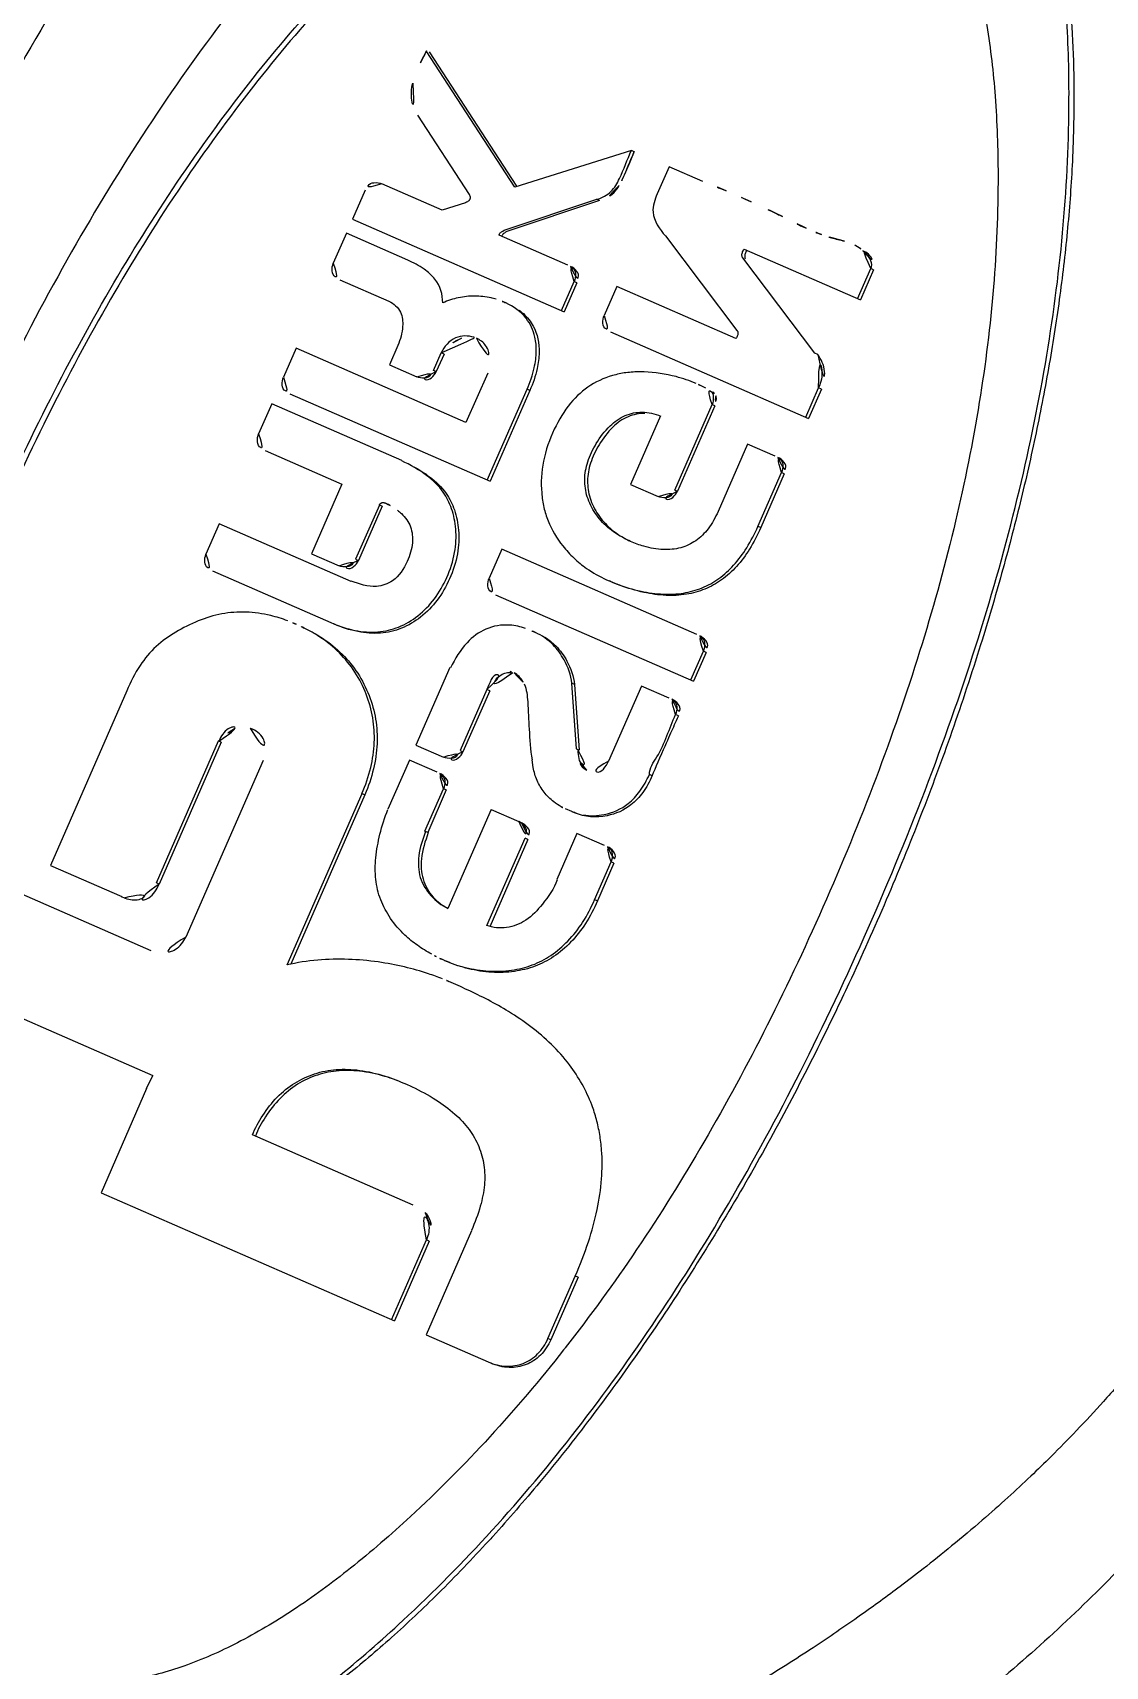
# Model space of a CAD drawing. Header units: millimetres. Extents: x 1145859089 to 1147511753, y -1047484727 to -1047247487.
# Drawn here: x 1146005611.57 to 1146005640.74, y -1047431332.1 to -1047431287.64 of the extents above; entities that cross this region are included whole.
import ezdxf
from ezdxf.xclip import XClip

# ---------------------------------------------------------------- set-up
doc = ezdxf.new("R2010")
doc.units = ezdxf.units.MM
doc.header["$LTSCALE"] = 100
doc.header["$MEASUREMENT"] = 0
doc.header["$XCLIPFRAME"] = 2
doc.layers.get('0').update_dxf_attribs({"linetype": 'CONTINUOUS'})
doc.layers.add('XREF', color=135, linetype='CONTINUOUS')
doc.layers.add('단지배치도$0$W240910', color=135, linetype='CONTINUOUS')

# ---------------------------------------------------------------- blocks, each defined once
blk = doc.blocks.new('단지배치도$0$zw$9902')
at = {"layer": '단지배치도$0$W240910', "linetype": 'ByBlock', "ltscale": 20}
for p, q in [((67483.857, -59922.544), (67481.446, -59918.829)), ((67481.522, -59918.862), (67483.896, -59922.519)), ((67481.208, -59920.587), (67482.61, -59922.742)), ((67487.028, -59921.541), (67483.857, -59922.544)), ((67487.102, -59921.576), (67487.025, -59921.542)), ((67488.049, -59921.987), (67487.727, -59922.723)), ((67488.964, -59922.387), (67488.049, -59921.987)), ((67481.877, -59923.17), (67480.234, -59922.451)), ((67479.784, -59922.628), (67479.441, -59923.414)), ((67482.509, -59922.97), (67481.877, -59923.17)), ((67482.541, -59922.953), (67482.509, -59922.97)), ((67482.568, -59922.938), (67482.541, -59922.953)), ((67482.588, -59922.925), (67482.568, -59922.938)), ((67482.601, -59922.915), (67482.588, -59922.925)), ((67482.607, -59922.908), (67482.601, -59922.915)), ((67482.613, -59922.899), (67482.607, -59922.908)), ((67482.61, -59922.742), (67482.617, -59922.753)), ((67482.62, -59922.89), (67482.613, -59922.899)), ((67482.617, -59922.753), (67482.622, -59922.764)), ((67482.625, -59922.881), (67482.62, -59922.89)), ((67482.622, -59922.764), (67482.627, -59922.776)), ((67482.629, -59922.871), (67482.625, -59922.881)), ((67482.627, -59922.776), (67482.631, -59922.787)), ((67482.633, -59922.861), (67482.629, -59922.871)), ((67482.631, -59922.787), (67482.634, -59922.798)), ((67482.635, -59922.851), (67482.633, -59922.861)), ((67482.634, -59922.798), (67482.636, -59922.809)), ((67482.637, -59922.84), (67482.635, -59922.851)), ((67482.636, -59922.809), (67482.637, -59922.819)), ((67482.637, -59922.819), (67482.637, -59922.83)), ((67482.637, -59922.83), (67482.637, -59922.84)), ((67483.562, -59923.715), (67486.081, -59922.872)), ((67486.157, -59922.905), (67483.638, -59923.748)), ((67486.157, -59922.905), (67486.081, -59922.872)), ((67479.441, -59923.414), (67485.199, -59925.932)), ((67479.274, -59923.795), (67478.916, -59924.614)), ((67480.943, -59924.525), (67479.274, -59923.795)), ((67483.423, -59923.846), (67483.427, -59923.834)), ((67485.292, -59924.664), (67483.423, -59923.846)), ((67483.427, -59923.834), (67483.433, -59923.821)), ((67483.433, -59923.821), (67483.44, -59923.809)), ((67483.44, -59923.809), (67483.447, -59923.798)), ((67483.447, -59923.798), (67483.455, -59923.787)), ((67483.455, -59923.787), (67483.47, -59923.773)), ((67483.47, -59923.773), (67483.494, -59923.756)), ((67483.494, -59923.756), (67483.524, -59923.737)), ((67483.504, -59923.867), (67483.499, -59923.88)), ((67483.509, -59923.855), (67483.504, -59923.867)), ((67483.516, -59923.842), (67483.509, -59923.855)), ((67483.523, -59923.831), (67483.516, -59923.842)), ((67483.531, -59923.82), (67483.523, -59923.831)), ((67483.524, -59923.737), (67483.562, -59923.715)), ((67483.546, -59923.807), (67483.531, -59923.82)), ((67483.57, -59923.79), (67483.546, -59923.807)), ((67483.601, -59923.77), (67483.57, -59923.79)), ((67483.638, -59923.748), (67483.601, -59923.77)), ((67487.947, -59923.871), (67489.895, -59926.441)), ((67490.029, -59924.387), (67490.031, -59924.367)), ((67490.03, -59924.405), (67490.029, -59924.387)), ((67490.031, -59924.367), (67490.035, -59924.346)), ((67490.035, -59924.346), (67490.041, -59924.323)), ((67490.041, -59924.323), (67490.049, -59924.3)), ((67490.049, -59924.3), (67490.06, -59924.276)), ((67490.06, -59924.276), (67490.072, -59924.252)), ((67490.072, -59924.252), (67490.087, -59924.228)), ((67490.087, -59924.228), (67493.251, -59925.612)), ((67490.107, -59924.401), (67490.106, -59924.421)), ((67490.111, -59924.379), (67490.107, -59924.401)), ((67490.117, -59924.357), (67490.111, -59924.379)), ((67490.125, -59924.333), (67490.117, -59924.357)), ((67490.136, -59924.31), (67490.125, -59924.333)), ((67490.148, -59924.286), (67490.136, -59924.31)), ((67490.163, -59924.261), (67490.148, -59924.286)), ((67490.032, -59924.42), (67490.03, -59924.405)), ((67490.034, -59924.43), (67490.032, -59924.42)), ((67490.037, -59924.436), (67490.034, -59924.43)), ((67490.04, -59924.443), (67490.037, -59924.436)), ((67490.044, -59924.449), (67490.04, -59924.443)), ((67490.048, -59924.456), (67490.044, -59924.449)), ((67490.053, -59924.462), (67490.048, -59924.456)), ((67492.016, -59927.064), (67490.053, -59924.462)), ((67490.106, -59924.421), (67490.107, -59924.44)), ((67490.107, -59924.44), (67490.109, -59924.455)), ((67490.109, -59924.455), (67490.111, -59924.465)), ((67490.111, -59924.465), (67490.113, -59924.471)), ((67490.113, -59924.471), (67490.12, -59924.483)), ((67490.12, -59924.483), (67490.125, -59924.49)), ((67490.125, -59924.49), (67490.129, -59924.496)), ((67493.175, -59925.579), (67493.533, -59924.76)), ((67493.609, -59924.794), (67493.251, -59925.612)), ((67493.609, -59924.794), (67493.533, -59924.76)), ((67479.091, -59925.063), (67480.428, -59925.648)), ((67485.123, -59925.899), (67485.467, -59925.112)), ((67485.543, -59925.145), (67485.199, -59925.932)), ((67485.543, -59925.145), (67485.467, -59925.112)), ((67486.623, -59925.246), (67486.279, -59926.032)), ((67489.864, -59926.663), (67486.623, -59925.246)), ((67486.455, -59926.482), (67491.841, -59928.837)), ((67489.89, -59926.62), (67489.878, -59926.642)), ((67489.9, -59926.599), (67489.89, -59926.62)), ((67489.895, -59926.441), (67489.9, -59926.447)), ((67489.9, -59926.447), (67489.904, -59926.454)), ((67489.908, -59926.578), (67489.9, -59926.599)), ((67489.904, -59926.454), (67489.908, -59926.461)), ((67489.908, -59926.461), (67489.911, -59926.468)), ((67489.914, -59926.558), (67489.908, -59926.578)), ((67489.911, -59926.468), (67489.914, -59926.474)), ((67489.914, -59926.474), (67489.916, -59926.484)), ((67489.917, -59926.538), (67489.914, -59926.558)), ((67489.916, -59926.484), (67489.918, -59926.5)), ((67489.919, -59926.518), (67489.917, -59926.538)), ((67489.918, -59926.5), (67489.919, -59926.518)), ((67477.904, -59926.928), (67477.56, -59927.714)), ((67482.525, -59928.949), (67477.904, -59926.928)), ((67480.672, -59926.848), (67480.44, -59927.378)), ((67481.641, -59927.528), (67481.851, -59927.05)), ((67481.927, -59927.083), (67481.851, -59927.05)), ((67489.878, -59926.642), (67489.864, -59926.663)), ((67492.093, -59927.098), (67492.016, -59927.064)), ((67480.44, -59927.378), (67481.19, -59927.706)), ((67481.927, -59927.083), (67481.717, -59927.561)), ((67481.717, -59927.561), (67481.641, -59927.528)), ((67483.115, -59927.6), (67482.525, -59928.949)), ((67489.044, -59928.009), (67488.883, -59927.93)), ((67477.734, -59928.165), (67483.18, -59930.547)), ((67483.104, -59930.514), (67484.185, -59928.043)), ((67484.261, -59928.076), (67483.18, -59930.547)), ((67484.261, -59928.076), (67484.185, -59928.043)), ((67491.764, -59928.804), (67492.115, -59928.003)), ((67492.191, -59928.036), (67491.841, -59928.837)), ((67492.191, -59928.036), (67492.115, -59928.003)), ((67477.243, -59928.439), (67476.885, -59929.257)), ((67480.778, -59929.985), (67477.243, -59928.439)), ((67487.818, -59928.768), (67487.002, -59930.633)), ((67488.201, -59930.784), (67489.218, -59928.458)), ((67489.295, -59928.491), (67488.277, -59930.817)), ((67489.295, -59928.491), (67489.218, -59928.458)), ((67477.059, -59929.707), (67479.151, -59930.622)), ((67490.181, -59929.534), (67489.381, -59931.368)), ((67490.931, -59929.862), (67490.181, -59929.534)), ((67479.151, -59930.622), (67478.322, -59932.517)), ((67490.466, -59931.773), (67491.105, -59930.311)), ((67491.181, -59930.345), (67490.542, -59931.806)), ((67491.181, -59930.345), (67491.105, -59930.311)), ((67487.002, -59930.633), (67487.752, -59930.961)), ((67488.201, -59930.784), (67488.277, -59930.817)), ((67480.168, -59931.193), (67479.522, -59932.669)), ((67480.244, -59931.226), (67479.599, -59932.702)), ((67480.168, -59931.193), (67480.173, -59931.182)), ((67480.244, -59931.226), (67480.168, -59931.193)), ((67480.173, -59931.182), (67480.179, -59931.172)), ((67480.179, -59931.172), (67480.185, -59931.163)), ((67480.185, -59931.163), (67480.192, -59931.156)), ((67480.192, -59931.156), (67480.2, -59931.149)), ((67480.2, -59931.149), (67480.208, -59931.143)), ((67480.208, -59931.143), (67480.216, -59931.138)), ((67480.216, -59931.138), (67480.225, -59931.133)), ((67480.225, -59931.133), (67480.235, -59931.13)), ((67480.235, -59931.13), (67480.245, -59931.128)), ((67480.245, -59931.128), (67480.255, -59931.126)), ((67480.255, -59931.126), (67480.266, -59931.126)), ((67480.266, -59931.126), (67480.277, -59931.126)), ((67480.277, -59931.126), (67480.289, -59931.127)), ((67480.289, -59931.127), (67480.3, -59931.129)), ((67480.3, -59931.129), (67480.311, -59931.132)), ((67480.311, -59931.132), (67480.322, -59931.135)), ((67480.322, -59931.135), (67480.334, -59931.139)), ((67475.816, -59931.701), (67475.452, -59932.533)), ((67479.402, -59933.27), (67475.816, -59931.701)), ((67490.542, -59931.806), (67490.466, -59931.773)), ((67483.496, -59932.395), (67483.152, -59933.182)), ((67488.806, -59934.718), (67483.496, -59932.395)), ((67478.322, -59932.517), (67479.074, -59932.846)), ((67479.522, -59932.669), (67479.599, -59932.702)), ((67475.627, -59932.983), (67478.85, -59934.393)), ((67483.328, -59933.633), (67488.713, -59935.988)), ((67488.637, -59935.954), (67488.981, -59935.168)), ((67489.057, -59935.202), (67488.713, -59935.988)), ((67489.057, -59935.202), (67488.981, -59935.168)), ((67482.089, -59935.613), (67481.165, -59937.725)), ((67473.304, -59936.249), (67471.227, -59941)), ((67483.094, -59936.214), (67482.367, -59937.876)), ((67483.17, -59936.247), (67482.443, -59937.909)), ((67483.17, -59936.247), (67483.094, -59936.214)), ((67485.527, -59937.832), (67485.401, -59936.045)), ((67485.477, -59936.078), (67485.401, -59936.045)), ((67485.477, -59936.078), (67485.603, -59937.865)), ((67487.299, -59936.118), (67486.403, -59938.167)), ((67488.05, -59936.446), (67487.299, -59936.118)), ((67488.301, -59936.93), (67488.225, -59936.897)), ((67474.104, -59941.475), (67475.794, -59937.611)), ((67475.87, -59937.644), (67474.18, -59941.509)), ((67475.87, -59937.645), (67475.794, -59937.611)), ((67481.165, -59937.725), (67481.916, -59938.053)), ((67477.007, -59938.142), (67474.904, -59942.95)), ((67480.986, -59938.136), (67480.4, -59939.474)), ((67481.737, -59938.464), (67480.986, -59938.136)), ((67482.367, -59937.876), (67482.443, -59937.909)), ((67484.355, -59938.333), (67484.321, -59938.128)), ((67485.603, -59937.866), (67485.527, -59937.833)), ((67487.588, -59938.561), (67487.512, -59938.527)), ((67477.657, -59943.71), (67479.697, -59939.045)), ((67479.697, -59939.045), (67479.773, -59939.079)), ((67481.408, -59940.069), (67481.913, -59938.914)), ((67481.989, -59938.947), (67481.484, -59940.102)), ((67481.989, -59938.947), (67481.913, -59938.914)), ((67479.773, -59939.079), (67477.757, -59943.69)), ((67483.21, -59939.481), (67482.034, -59942.17)), ((67483.21, -59939.481), (67483.96, -59939.809)), ((67485.403, -59939.536), (67485.229, -59939.459)), ((67481.484, -59940.101), (67481.408, -59940.068)), ((67483.095, -59942.634), (67484.134, -59940.26)), ((67484.21, -59940.293), (67483.171, -59942.668)), ((67484.21, -59940.293), (67484.134, -59940.26)), ((67485.544, -59940.129), (67484.994, -59941.387)), ((67486.295, -59940.458), (67485.544, -59940.129)), ((67473.96, -59943.321), (67467.461, -59940.478)), ((67471.227, -59941), (67473.162, -59941.846)), ((67486.022, -59941.933), (67486.471, -59940.907)), ((67486.547, -59940.941), (67486.098, -59941.966)), ((67486.547, -59940.941), (67486.471, -59940.907)), ((67474.18, -59941.509), (67474.104, -59941.475)), ((67473.159, -59941.852), (67473.228, -59941.877)), ((67486.098, -59941.966), (67486.022, -59941.933)), ((67467.351, -59943.805), (67474.007, -59946.716)), ((67481.941, -59943.585), (67481.87, -59943.556)), ((67473.838, -59947.076), (67472.599, -59949.909)), ((67473.838, -59947.076), (67474.007, -59946.716)), ((67481.084, -59950.245), (67476.719, -59948.336)), ((67472.599, -59949.909), (67480.576, -59953.398)), ((67482.677, -59950.942), (67481.438, -59953.775)), ((67480.499, -59953.364), (67481.451, -59951.189)), ((67481.527, -59951.223), (67480.576, -59953.398)), ((67481.527, -59951.223), (67481.451, -59951.189)), ((67484.755, -59953.876), (67485.498, -59952.176)), ((67485.575, -59952.209), (67484.831, -59953.909)), ((67485.575, -59952.209), (67485.498, -59952.176)), ((67481.438, -59953.775), (67483.132, -59954.515)), ((67484.831, -59953.909), (67484.755, -59953.876))]:
    blk.add_line(p, q, dxfattribs=at)
at = {"layer": '단지배치도$0$W240910'}
blk.add_arc((56404.253, -57219.78, 0), 12756.719, 322.5073299, 9.110085, dxfattribs=at)
at = {"layer": '단지배치도$0$W240910', "linetype": 'ByBlock', "ltscale": 20}
for centre, radius, start, end in [((67437.686, -60045.43), 133.311, 67.08196, 67.37619), ((67475.464, -59956.092), 36.313, 65.9204, 67.0933), ((67482.793, -59927.464), 1.952, 65.1545, 73.5663), ((67487.282, -59931.393), 3.815, 65.1862, 66.845), ((67476.082, -59938.601), 4.546, 66.3602, 69.4627), ((67476.078, -59938.619), 4.565, 63.328, 66.406), ((67485.824, -59938.102), 1.482, 241.4892, 246.3227), ((67479.697, -59949.563), 5.896, 66.3888, 68.2219)]:
    blk.add_arc(centre, radius, start, end, dxfattribs=at)
for points, knots in [([(67493.696, -59907.719), (67493.264, -59907.529), (67492.357, -59907.238), (67490.914, -59907.095), (67489.407, -59907.25), (67487.84, -59907.697), (67486.214, -59908.431), (67484.525, -59909.451), (67482.771, -59910.755), (67480.754, -59912.517), (67478.544, -59914.758), (67476.239, -59917.512), (67474.053, -59920.558), (67471.985, -59923.896), (67470.035, -59927.526), (67468.234, -59931.384), (67466.624, -59935.326), (67465.281, -59939.226), (67464.232, -59943.013), (67463.479, -59946.687), (67463.022, -59950.249), (67462.876, -59953.391), (67462.952, -59956.066), (67463.185, -59958.236), (67463.584, -59960.167), (67464.149, -59961.858), (67464.884, -59963.311), (67465.794, -59964.523), (67466.879, -59965.487), (67467.71, -59965.956), (67468.142, -59966.145)], [0, 0, 0, 0, 1.413182, 2.834148, 4.322514, 5.930416, 7.699453, 9.660999, 11.838121, 14.247704, 17.689668, 21.269748, 25.009586, 28.928178, 33.042044, 37.365468, 41.694091, 45.811845, 49.732988, 53.474028, 57.053964, 60.494463, 62.90047, 65.074832, 67.034455, 68.802419, 70.41008, 71.898956, 73.321006, 74.735573, 74.735573, 74.735573, 74.735573]), ([(67468.141, -59966.146), (67468.573, -59966.335), (67469.48, -59966.627), (67470.923, -59966.769), (67472.43, -59966.614), (67473.996, -59966.166), (67475.623, -59965.431), (67477.312, -59964.411), (67479.066, -59963.106), (67481.084, -59961.344), (67483.294, -59959.101), (67485.599, -59956.347), (67487.786, -59953.301), (67489.854, -59949.963), (67491.803, -59946.333), (67493.604, -59942.476), (67495.213, -59938.535), (67496.557, -59934.636), (67497.605, -59930.85), (67498.357, -59927.176), (67498.815, -59923.615), (67498.96, -59920.472), (67498.884, -59917.798), (67498.651, -59915.627), (67498.253, -59913.697), (67497.688, -59912.006), (67496.952, -59910.553), (67496.043, -59909.341), (67494.958, -59908.377), (67494.128, -59907.908), (67493.696, -59907.719)], [0, 0, 0, 0, 1.412766, 2.833461, 4.321746, 5.929778, 7.699157, 9.661244, 11.839094, 14.249578, 17.69248, 21.273155, 25.013227, 28.931683, 33.045041, 37.367585, 41.694975, 45.811725, 49.732095, 53.472597, 57.052228, 60.492655, 62.898636, 65.072954, 67.032507, 68.800365, 70.407871, 71.89653, 73.318297, 74.732515, 74.732515, 74.732515, 74.732515]), ([(67494.068, -59907.888), (67494.109, -59907.908), (67494.28, -59907.994), (67494.659, -59908.207), (67495.182, -59908.57), (67495.74, -59909.058), (67496.281, -59909.643), (67496.78, -59910.313), (67497.232, -59911.064), (67497.55, -59911.709), (67497.857, -59912.428), (67498.144, -59913.227), (67498.435, -59914.262), (67498.667, -59915.342), (67498.873, -59916.651), (67499.01, -59918.098), (67499.068, -59919.681), (67499.056, -59920.901), (67499.003, -59922.228), (67498.899, -59923.659), (67498.687, -59925.497), (67498.399, -59927.359), (67498.037, -59929.243), (67497.604, -59931.147), (67497.101, -59933.07), (67496.488, -59935.146), (67495.758, -59937.349), (67494.9, -59939.665), (67493.966, -59941.952), (67493.045, -59944.011), (67492.069, -59946.042), (67491.042, -59948.027), (67489.847, -59950.148), (67488.596, -59952.195), (67487.292, -59954.158), (67485.943, -59956.027), (67484.601, -59957.726), (67483.651, -59958.824), (67483.179, -59959.344), (67483.142, -59959.384)], [0, 0, 0, 0, 0.137339, 0.572509, 1.303412, 2.041427, 2.794842, 3.689275, 4.54292, 5.42016, 5.843515, 6.889188, 7.962288, 9.066248, 10.203431, 11.93457, 13.42487, 14.953303, 15.59288, 17.408174, 19.257214, 21.140606, 23.058591, 25.011212, 26.998409, 29.020094, 31.506542, 33.958541, 36.428155, 38.915654, 40.723187, 43.188235, 45.620606, 48.022979, 50.383888, 52.690194, 54.934814, 56.87878, 57.042162, 57.042162, 57.042162, 57.042162]), ([(67469.508, -59931.94), (67470.014, -59930.783), (67471.061, -59928.548), (67472.781, -59925.363), (67474.611, -59922.428), (67476.553, -59919.745), (67478.607, -59917.312), (67480.577, -59915.325), (67482.379, -59913.762), (67483.949, -59912.607), (67485.463, -59911.706), (67486.924, -59911.059), (67488.334, -59910.669), (67489.693, -59910.54), (67490.998, -59910.677), (67491.819, -59910.943), (67492.211, -59911.114)], [0, 0, 0, 0, 3.787928, 7.400997, 10.852194, 14.156419, 17.330636, 20.393975, 22.540099, 24.48139, 26.233366, 27.817115, 29.261118, 30.602782, 31.88848, 33.170672, 33.170672, 33.170672, 33.170672]), ([(67491.947, -59911.015), (67491.678, -59910.918), (67490.989, -59910.721), (67489.825, -59910.599), (67488.465, -59910.728), (67487.055, -59911.118), (67485.594, -59911.765), (67484.08, -59912.666), (67482.512, -59913.821), (67480.71, -59915.384), (67478.739, -59917.371), (67476.686, -59919.805), (67474.744, -59922.489), (67472.913, -59925.423), (67471.194, -59928.607), (67470.148, -59930.842), (67469.642, -59931.998)], [0, 0, 0, 0, 0.857072, 2.143513, 3.48566, 4.929829, 6.513411, 8.264891, 10.205374, 12.350393, 15.415003, 18.590005, 21.894496, 25.345424, 28.957677, 32.744241, 32.744241, 32.744241, 32.744241]), ([(67492.211, -59911.114), (67492.602, -59911.286), (67493.355, -59911.708), (67494.341, -59912.574), (67495.17, -59913.661), (67495.842, -59914.961), (67496.36, -59916.474), (67496.729, -59918.198), (67496.948, -59920.135), (67497.028, -59922.514), (67496.911, -59925.3), (67496.519, -59928.449), (67495.865, -59931.693), (67494.949, -59935.031), (67493.772, -59938.465), (67492.837, -59940.759), (67492.328, -59941.921)], [0, 0, 0, 0, 1.28228, 2.56859, 3.911217, 5.35635, 6.941241, 8.694253, 10.636399, 12.783145, 15.828876, 18.992157, 22.29241, 25.746746, 29.370094, 33.175396, 33.175396, 33.175396, 33.175396]), ([(67472.971, -59914.883), (67472.241, -59916.077), (67470.797, -59918.525), (67468.683, -59922.248), (67466.59, -59926.008), (67465.341, -59928.583), (67464.665, -59929.832)], [0, 0, 0, 0, 4.199429, 8.524364, 12.844117, 17.106084, 17.106084, 17.106084, 17.106084]), ([(67481.076, -59919.712), (67481.041, -59919.862), (67481.02, -59920.17), (67481.123, -59920.466), (67481.207, -59920.587)], [0, 0, 0, 0, 0.4617463, 0.9034867, 0.9034867, 0.9034867, 0.9034867]), ([(67486.081, -59922.872), (67486.223, -59922.835), (67486.495, -59922.693), (67486.775, -59922.186), (67486.908, -59921.793), (67487.024, -59921.539)], [0, 0, 0, 0, 0.442439, 0.861249, 1.696527, 1.696527, 1.696527, 1.696527]), ([(67487.101, -59921.573), (67486.985, -59921.826), (67486.876, -59922.147), (67486.722, -59922.448), (67486.692, -59922.499)], [0, 0, 0, 0, 0.835277, 1.013133, 1.013133, 1.013133, 1.013133]), ([(67480.234, -59922.451), (67480.118, -59922.405), (67479.849, -59922.393), (67479.849, -59922.577), (67479.857, -59922.613)], [0, 0, 0, 0, 0.3750193, 0.4830554, 0.4830554, 0.4830554, 0.4830554]), ([(67486.692, -59922.499), (67486.651, -59922.569), (67486.515, -59922.756), (67486.3, -59922.868), (67486.157, -59922.905)], [0, 0, 0, 0, 0.2423866, 0.6848252, 0.6848252, 0.6848252, 0.6848252]), ([(67487.727, -59922.723), (67487.658, -59922.88), (67487.517, -59923.305), (67487.792, -59923.684), (67487.947, -59923.871)], [0, 0, 0, 0, 0.5128, 1.24183, 1.24183, 1.24183, 1.24183]), ([(67491.13, -59923.343), (67491.085, -59923.32), (67490.804, -59923.179), (67490.52, -59923.046), (67490.28, -59922.939)], [0, 0, 0, 0, 0.1530136, 0.9409818, 0.9409818, 0.9409818, 0.9409818]), ([(67510.285, -59923.472), (67510.535, -59924.532), (67510.773, -59926.659), (67511.116, -59929.861), (67511.213, -59933.058), (67511.1, -59936.302), (67510.745, -59939.507), (67510.126, -59942.701), (67509.235, -59945.82), (67508.073, -59948.835), (67506.657, -59951.71), (67504.995, -59954.447), (67503.073, -59957.074), (67501.083, -59959.369), (67499.098, -59961.369), (67497.192, -59963.083), (67495.206, -59964.702), (67493.119, -59966.201), (67491.725, -59967.216), (67490.964, -59967.647)], [0, 0, 0, 0, 3.268622, 6.397637, 9.667075, 12.850977, 16.13086, 19.328305, 22.601473, 25.847972, 29.009985, 32.200779, 35.444395, 38.763751, 41.302653, 43.894769, 46.449524, 48.984567, 51.607261, 51.607261, 51.607261, 51.607261]), ([(67492.819, -59924.013), (67492.701, -59923.979), (67492.489, -59923.931), (67492.283, -59923.864), (67492.195, -59923.833)], [0, 0, 0, 0, 0.3693409, 0.6491304, 0.6491304, 0.6491304, 0.6491304]), ([(67506.34, -59924.378), (67506.57, -59925.342), (67506.964, -59927.284), (67507.396, -59930.221), (67507.628, -59933.163), (67507.641, -59935.381), (67507.573, -59936.87), (67507.515, -59937.739), (67507.428, -59938.666), (67507.315, -59939.575), (67507.204, -59940.31), (67507.103, -59940.897), (67506.992, -59941.482), (67506.849, -59942.162), (67506.657, -59942.971), (67506.399, -59943.934), (67506.084, -59944.957), (67505.741, -59945.934), (67505.453, -59946.676), (67505.226, -59947.226), (67505.017, -59947.706), (67504.773, -59948.24), (67504.372, -59949.068), (67503.573, -59950.574), (67502.546, -59952.2), (67501.445, -59953.697), (67500.654, -59954.684), (67499.887, -59955.57), (67499.155, -59956.362), (67498.494, -59957.036), (67497.87, -59957.642), (67497.246, -59958.222), (67496.53, -59958.858), (67495.761, -59959.506), (67495.014, -59960.105), (67494.191, -59960.736), (67493.198, -59961.46), (67491.932, -59962.323), (67490.497, -59963.236), (67489.481, -59963.831), (67488.951, -59964.135)], [0, 0, 0, 0, 2.972308, 5.940877, 8.901705, 11.818447, 12.587247, 13.373265, 14.43024, 15.37964, 16.122682, 16.660142, 17.166141, 17.909976, 18.741607, 19.660745, 20.901374, 21.95333, 22.765542, 23.288653, 23.73983, 24.333963, 25.050906, 26.498161, 29.448916, 30.806994, 32.071979, 33.243608, 34.321472, 35.305093, 36.07715, 36.929226, 37.861586, 38.950552, 39.945245, 40.733721, 42.061928, 43.630184, 45.330349, 47.162667, 47.162667, 47.162667, 47.162667]), ([(67493.533, -59924.76), (67493.59, -59924.622), (67493.46, -59924.385), (67493.311, -59924.251), (67493.265, -59924.216)], [0, 0, 0, 0, 0.4486483, 0.6225964, 0.6225964, 0.6225964, 0.6225964]), ([(67493.319, -59924.274), (67493.373, -59924.298), (67493.553, -59924.399), (67493.667, -59924.656), (67493.609, -59924.794)], [0, 0, 0, 0, 0.1777019, 0.6259799, 0.6259799, 0.6259799, 0.6259799]), ([(67478.916, -59924.614), (67478.868, -59924.728), (67478.86, -59924.995), (67479.042, -59924.995), (67479.077, -59924.988)], [0, 0, 0, 0, 0.3727425, 0.4787672, 0.4787672, 0.4787672, 0.4787672]), ([(67481.892, -59925.691), (67481.896, -59925.465), (67481.775, -59925.085), (67481.363, -59924.742), (67481.095, -59924.597), (67480.942, -59924.527)], [0, 0, 0, 0, 0.676897, 1.081266, 1.587529, 1.587529, 1.587529, 1.587529]), ([(67485.467, -59925.112), (67485.515, -59924.997), (67485.527, -59924.728), (67485.343, -59924.729), (67485.308, -59924.737)], [0, 0, 0, 0, 0.3731909, 0.4811539, 0.4811539, 0.4811539, 0.4811539]), ([(67485.368, -59924.697), (67485.481, -59924.747), (67485.669, -59924.935), (67485.535, -59925.06), (67485.504, -59925.079)], [0, 0, 0, 0, 0.3690176, 0.4783867, 0.4783867, 0.4783867, 0.4783867]), ([(67480.428, -59925.648), (67480.56, -59925.706), (67480.786, -59925.914), (67480.825, -59926.385), (67480.743, -59926.685), (67480.672, -59926.848)], [0, 0, 0, 0, 0.432923, 0.822663, 1.354996, 1.354996, 1.354996, 1.354996]), ([(67483.345, -59925.592), (67483.299, -59925.578), (67483.109, -59925.53), (67482.762, -59925.493), (67482.315, -59925.534), (67482.03, -59925.629), (67481.896, -59925.691)], [0, 0, 0, 0, 0.14399, 0.587241, 1.038272, 1.480942, 1.480942, 1.480942, 1.480942]), ([(67484.185, -59928.043), (67484.268, -59927.854), (67484.386, -59927.515), (67484.451, -59927.031), (67484.414, -59926.56), (67484.178, -59926.044), (67483.82, -59925.791), (67483.613, -59925.693)], [0, 0, 0, 0, 0.618798, 1.068728, 1.455082, 2.023848, 2.710751, 2.710751, 2.710751, 2.710751]), ([(67483.967, -59925.889), (67484.008, -59925.919), (67484.16, -59926.041), (67484.443, -59926.391), (67484.545, -59926.947), (67484.463, -59927.544), (67484.345, -59927.884), (67484.261, -59928.076)], [0, 0, 0, 0, 0.151294, 0.583274, 1.320628, 1.76062, 2.389351, 2.389351, 2.389351, 2.389351]), ([(67486.279, -59926.032), (67486.232, -59926.147), (67486.224, -59926.414), (67486.407, -59926.414), (67486.441, -59926.406)], [0, 0, 0, 0, 0.3724608, 0.4787666, 0.4787666, 0.4787666, 0.4787666]), ([(67481.851, -59927.05), (67481.926, -59926.878), (67482.191, -59926.581), (67482.61, -59926.575), (67482.787, -59926.644), (67482.809, -59926.654)], [0, 0, 0, 0, 0.562239, 1.063664, 1.134359, 1.134359, 1.134359, 1.134359]), ([(67482.809, -59926.654), (67482.906, -59926.697), (67483.21, -59926.924), (67483.201, -59927.366), (67483.114, -59927.6)], [0, 0, 0, 0, 0.32009, 1.069856, 1.069856, 1.069856, 1.069856]), ([(67492.116, -59928.004), (67492.183, -59927.855), (67492.255, -59927.514), (67492.113, -59927.197), (67492.017, -59927.064)], [0, 0, 0, 0, 0.4899964, 0.983134, 0.983134, 0.983134, 0.983134]), ([(67492.093, -59927.097), (67492.19, -59927.23), (67492.331, -59927.548), (67492.259, -59927.888), (67492.192, -59928.037)], [0, 0, 0, 0, 0.4931376, 0.983134, 0.983134, 0.983134, 0.983134]), ([(67477.56, -59927.714), (67477.509, -59927.83), (67477.507, -59928.097), (67477.687, -59928.102), (67477.72, -59928.095)], [0, 0, 0, 0, 0.378753, 0.4795191, 0.4795191, 0.4795191, 0.4795191]), ([(67481.19, -59927.706), (67481.306, -59927.754), (67481.576, -59927.765), (67481.575, -59927.58), (67481.567, -59927.545)], [0, 0, 0, 0, 0.3748508, 0.4838308, 0.4838308, 0.4838308, 0.4838308]), ([(67481.717, -59927.561), (67481.667, -59927.675), (67481.478, -59927.866), (67481.352, -59927.731), (67481.334, -59927.7)], [0, 0, 0, 0, 0.3721963, 0.4820185, 0.4820185, 0.4820185, 0.4820185]), ([(67488.782, -59927.885), (67488.606, -59927.81), (67488.145, -59927.652), (67487.529, -59927.562), (67486.975, -59927.572), (67486.477, -59927.656), (67485.896, -59927.895), (67485.317, -59928.422), (67484.89, -59929.142), (67484.597, -59929.974), (67484.551, -59930.71), (67484.634, -59931.256), (67484.79, -59931.758), (67485.071, -59932.23), (67485.451, -59932.642), (67485.845, -59932.963), (67486.159, -59933.138), (67486.349, -59933.225)], [0, 0, 0, 0, 0.575463, 1.455121, 1.852496, 2.231864, 2.968088, 3.69799, 4.539137, 5.457202, 6.322226, 6.718507, 7.107046, 7.89408, 8.33881, 8.78555, 9.411847, 9.411847, 9.411847, 9.411847]), ([(67489.218, -59928.458), (67489.266, -59928.343), (67489.279, -59928.073), (67489.095, -59928.075), (67489.06, -59928.082)], [0, 0, 0, 0, 0.373532, 0.4815194, 0.4815194, 0.4815194, 0.4815194]), ([(67489.319, -59928.22), (67489.338, -59928.257), (67489.354, -59928.349), (67489.287, -59928.406), (67489.255, -59928.424)], [0, 0, 0, 0, 0.1262636, 0.235742, 0.235742, 0.235742, 0.235742]), ([(67486.995, -59932.181), (67486.935, -59932.154), (67486.716, -59932.047), (67486.368, -59931.822), (67486.025, -59931.433), (67485.802, -59930.986), (67485.728, -59930.495), (67485.82, -59929.991), (67486.064, -59929.495), (67486.396, -59929.046), (67486.831, -59928.728), (67487.332, -59928.631), (67487.658, -59928.709), (67487.817, -59928.771)], [0, 0, 0, 0, 0.196136, 0.731841, 1.231515, 1.734741, 2.207477, 2.697025, 3.246359, 3.853882, 4.357742, 4.824789, 5.336509, 5.336509, 5.336509, 5.336509]), ([(67487.392, -59928.699), (67487.236, -59928.698), (67486.907, -59928.761), (67486.472, -59929.079), (67486.141, -59929.528), (67485.896, -59930.025), (67485.804, -59930.529), (67485.879, -59931.02), (67486.101, -59931.466), (67486.444, -59931.855), (67486.769, -59932.065), (67486.962, -59932.163), (67486.996, -59932.179)], [0, 0, 0, 0, 0.46713, 0.970934, 1.578373, 2.128219, 2.617948, 3.090506, 3.593254, 4.093703, 4.628632, 4.74145, 4.74145, 4.74145, 4.74145]), ([(67476.885, -59929.257), (67476.835, -59929.372), (67476.832, -59929.639), (67477.012, -59929.644), (67477.045, -59929.637)], [0, 0, 0, 0, 0.3784122, 0.4791394, 0.4791394, 0.4791394, 0.4791394]), ([(67478.85, -59934.393), (67479.062, -59934.486), (67479.479, -59934.627), (67480.116, -59934.677), (67480.712, -59934.539), (67481.242, -59934.22), (67481.694, -59933.757), (67482.027, -59933.163), (67482.241, -59932.515), (67482.273, -59931.868), (67482.16, -59931.306), (67481.909, -59930.785), (67481.432, -59930.335), (67481.014, -59930.1), (67480.777, -59929.988)], [0, 0, 0, 0, 0.693697, 1.309259, 1.892701, 2.497415, 3.139664, 3.812391, 4.526735, 5.166264, 5.731977, 6.232495, 6.874854, 7.662975, 7.662975, 7.662975, 7.662975]), ([(67481.105, -59930.149), (67481.253, -59930.23), (67481.578, -59930.434), (67481.986, -59930.819), (67482.237, -59931.34), (67482.35, -59931.902), (67482.318, -59932.549), (67482.104, -59933.197), (67481.77, -59933.791), (67481.318, -59934.254), (67480.788, -59934.572), (67480.192, -59934.71), (67479.555, -59934.66), (67479.138, -59934.519), (67478.927, -59934.426)], [0, 0, 0, 0, 0.507604, 1.149234, 1.650746, 2.215455, 2.85586, 3.569338, 4.24286, 4.884306, 5.489193, 6.072713, 6.688183, 7.381589, 7.381589, 7.381589, 7.381589]), ([(67491.105, -59930.311), (67491.153, -59930.196), (67491.167, -59929.926), (67490.982, -59929.927), (67490.947, -59929.935)], [0, 0, 0, 0, 0.3744263, 0.4823791, 0.4823791, 0.4823791, 0.4823791]), ([(67491.008, -59929.895), (67491.12, -59929.945), (67491.308, -59930.134), (67491.174, -59930.259), (67491.142, -59930.278)], [0, 0, 0, 0, 0.369193, 0.478969, 0.478969, 0.478969, 0.478969]), ([(67487.752, -59930.961), (67487.867, -59931.009), (67488.137, -59931.02), (67488.135, -59930.835), (67488.127, -59930.8)], [0, 0, 0, 0, 0.373399, 0.482096, 0.482096, 0.482096, 0.482096]), ([(67488.277, -59930.817), (67488.228, -59930.93), (67488.039, -59931.121), (67487.914, -59930.987), (67487.895, -59930.955)], [0, 0, 0, 0, 0.3711522, 0.4804924, 0.4804924, 0.4804924, 0.4804924]), ([(67480.663, -59931.337), (67480.7, -59931.365), (67480.846, -59931.488), (67481.053, -59931.773), (67481.095, -59932.256), (67480.935, -59932.775), (67480.621, -59933.264), (67480.011, -59933.478), (67479.622, -59933.347), (67479.404, -59933.263)], [0, 0, 0, 0, 0.140375, 0.575074, 1.011362, 1.537574, 2.195799, 2.662318, 3.362433, 3.362433, 3.362433, 3.362433]), ([(67489.381, -59931.368), (67489.309, -59931.533), (67489.144, -59931.832), (67488.795, -59932.183), (67488.363, -59932.384), (67487.871, -59932.426), (67487.406, -59932.342), (67487.115, -59932.235), (67486.995, -59932.181)], [0, 0, 0, 0, 0.540889, 1.012847, 1.461437, 1.93896, 2.472195, 2.866195, 2.866195, 2.866195, 2.866195]), ([(67486.349, -59933.225), (67486.442, -59933.268), (67486.747, -59933.394), (67487.259, -59933.546), (67487.87, -59933.635), (67488.435, -59933.609), (67488.953, -59933.467), (67489.419, -59933.207), (67489.83, -59932.832), (67490.187, -59932.347), (67490.378, -59931.974), (67490.466, -59931.773)], [0, 0, 0, 0, 0.308506, 0.988838, 1.597263, 2.151436, 2.674532, 3.193907, 3.737476, 4.329743, 4.989813, 4.989813, 4.989813, 4.989813]), ([(67490.542, -59931.806), (67490.454, -59932.008), (67490.263, -59932.381), (67489.907, -59932.866), (67489.496, -59933.24), (67489.029, -59933.5), (67488.512, -59933.643), (67487.946, -59933.669), (67487.336, -59933.58), (67486.824, -59933.427), (67486.518, -59933.302), (67486.424, -59933.259)], [0, 0, 0, 0, 0.660238, 1.252625, 1.796264, 2.315659, 2.838738, 3.392868, 4.001244, 4.68153, 4.990774, 4.990774, 4.990774, 4.990774]), ([(67475.452, -59932.533), (67475.405, -59932.648), (67475.396, -59932.915), (67475.578, -59932.915), (67475.613, -59932.907)], [0, 0, 0, 0, 0.3727425, 0.4787672, 0.4787672, 0.4787672, 0.4787672]), ([(67479.074, -59932.846), (67479.189, -59932.896), (67479.455, -59932.895), (67479.459, -59932.716), (67479.452, -59932.683)], [0, 0, 0, 0, 0.3763318, 0.4774123, 0.4774123, 0.4774123, 0.4774123]), ([(67479.599, -59932.702), (67479.548, -59932.817), (67479.354, -59933), (67479.229, -59932.871), (67479.212, -59932.842)], [0, 0, 0, 0, 0.3775265, 0.4780847, 0.4780847, 0.4780847, 0.4780847]), ([(67483.152, -59933.182), (67483.105, -59933.297), (67483.097, -59933.564), (67483.28, -59933.564), (67483.314, -59933.557)], [0, 0, 0, 0, 0.3732565, 0.4797201, 0.4797201, 0.4797201, 0.4797201]), ([(67477.677, -59934.344), (67477.525, -59934.287), (67477.154, -59934.171), (67476.548, -59934.084), (67475.876, -59934.131), (67475.23, -59934.33), (67474.632, -59934.635), (67474.073, -59935.023), (67473.621, -59935.574), (67473.401, -59936.01), (67473.302, -59936.249)], [0, 0, 0, 0, 0.484907, 1.164842, 1.822709, 2.488976, 3.177589, 3.832656, 4.514942, 5.289507, 5.289507, 5.289507, 5.289507]), ([(67479.696, -59939.045), (67479.794, -59938.817), (67479.95, -59938.362), (67480.054, -59937.664), (67480.014, -59936.983), (67479.831, -59936.332), (67479.525, -59935.728), (67479.094, -59935.197), (67478.613, -59934.809), (67478.272, -59934.613), (67478.127, -59934.54)], [0, 0, 0, 0, 0.743652, 1.436083, 2.103253, 2.774065, 3.452633, 4.120838, 4.807973, 5.295778, 5.295778, 5.295778, 5.295778]), ([(67484.145, -59934.551), (67484.005, -59934.504), (67483.645, -59934.423), (67483.052, -59934.518), (67482.474, -59934.954), (67482.229, -59935.379), (67482.102, -59935.62)], [0, 0, 0, 0, 0.441819, 1.095187, 1.729811, 2.544809, 2.544809, 2.544809, 2.544809]), ([(67478.421, -59934.691), (67478.49, -59934.732), (67478.754, -59934.895), (67479.171, -59935.231), (67479.601, -59935.762), (67479.907, -59936.365), (67480.09, -59937.017), (67480.13, -59937.698), (67480.027, -59938.396), (67479.87, -59938.851), (67479.773, -59939.078)], [0, 0, 0, 0, 0.241139, 0.92842, 1.596479, 2.274629, 2.945632, 3.612876, 4.305227, 5.048635, 5.048635, 5.048635, 5.048635]), ([(67485.401, -59936.045), (67485.384, -59935.821), (67485.238, -59935.439), (67484.899, -59934.955), (67484.59, -59934.741), (67484.412, -59934.663)], [0, 0, 0, 0, 0.673534, 1.182152, 1.764266, 1.764266, 1.764266, 1.764266]), ([(67484.672, -59934.792), (67484.779, -59934.858), (67485.015, -59935.044), (67485.315, -59935.473), (67485.46, -59935.854), (67485.477, -59936.078)], [0, 0, 0, 0, 0.377912, 0.88653, 1.560064, 1.560064, 1.560064, 1.560064]), ([(67488.981, -59935.168), (67489.029, -59935.053), (67489.042, -59934.782), (67488.857, -59934.783), (67488.822, -59934.791)], [0, 0, 0, 0, 0.3754888, 0.4838258, 0.4838258, 0.4838258, 0.4838258]), ([(67488.882, -59934.751), (67488.996, -59934.801), (67489.184, -59934.991), (67489.049, -59935.116), (67489.018, -59935.135)], [0, 0, 0, 0, 0.3704597, 0.4805381, 0.4805381, 0.4805381, 0.4805381]), ([(67483.094, -59936.214), (67483.16, -59936.062), (67483.274, -59935.684), (67483.484, -59935.868), (67483.523, -59935.91)], [0, 0, 0, 0, 0.4960958, 0.6680776, 0.6680776, 0.6680776, 0.6680776]), ([(67483.802, -59935.757), (67483.621, -59935.712), (67483.292, -59935.868), (67483.273, -59936.141), (67483.295, -59936.2)], [0, 0, 0, 0, 0.5600151, 0.749385, 0.749385, 0.749385, 0.749385]), ([(67483.832, -59935.761), (67483.932, -59935.811), (67484.035, -59935.917), (67484.098, -59936.038), (67484.108, -59936.061)], [0, 0, 0, 0, 0.336455, 0.4112067, 0.4112067, 0.4112067, 0.4112067]), ([(67484.108, -59936.061), (67484.177, -59936.212), (67484.214, -59936.635), (67484.241, -59937.321), (67484.275, -59937.851), (67484.321, -59938.128)], [0, 0, 0, 0, 0.49681, 1.240281, 2.080731, 2.080731, 2.080731, 2.080731]), ([(67488.225, -59936.897), (67488.273, -59936.781), (67488.286, -59936.511), (67488.101, -59936.512), (67488.066, -59936.519)], [0, 0, 0, 0, 0.3754888, 0.4838258, 0.4838258, 0.4838258, 0.4838258]), ([(67488.127, -59936.479), (67488.24, -59936.529), (67488.428, -59936.719), (67488.293, -59936.844), (67488.262, -59936.863)], [0, 0, 0, 0, 0.3704597, 0.4805381, 0.4805381, 0.4805381, 0.4805381]), ([(67475.802, -59937.615), (67475.862, -59937.489), (67476.056, -59937.169), (67476.472, -59937.199), (67476.659, -59937.27)], [0, 0, 0, 0, 0.417292, 1.017853, 1.017853, 1.017853, 1.017853]), ([(67476.659, -59937.27), (67476.661, -59937.271), (67476.801, -59937.324), (67477.131, -59937.547), (67477.058, -59937.952), (67476.993, -59938.137)], [0, 0, 0, 0, 0.007365, 0.450876, 1.0371, 1.0371, 1.0371, 1.0371]), ([(67487.512, -59938.527), (67487.512, -59938.354), (67487.892, -59937.838), (67488.054, -59937.28), (67488.225, -59936.897)], [0, 0, 0, 0, 0.521183, 1.779577, 1.779577, 1.779577, 1.779577]), ([(67488.301, -59936.93), (67488.13, -59937.313), (67488.055, -59937.47), (67487.516, -59938.719), (67487.588, -59938.561)], [0, 0, 0, 0, 1.258394, 1.779577, 1.779577, 1.779577, 1.779577]), ([(67481.916, -59938.053), (67482.032, -59938.101), (67482.302, -59938.113), (67482.301, -59937.928), (67482.293, -59937.892)], [0, 0, 0, 0, 0.374755, 0.483552, 0.483552, 0.483552, 0.483552]), ([(67482.443, -59937.909), (67482.393, -59938.023), (67482.204, -59938.213), (67482.078, -59938.079), (67482.06, -59938.047)], [0, 0, 0, 0, 0.371652, 0.48143, 0.48143, 0.48143, 0.48143]), ([(67485.572, -59937.869), (67485.588, -59938.005), (67485.589, -59938.266), (67485.794, -59938.277), (67485.837, -59938.271)], [0, 0, 0, 0, 0.411337, 0.5418061, 0.5418061, 0.5418061, 0.5418061]), ([(67486.403, -59938.167), (67486.343, -59938.298), (67486.139, -59938.582), (67485.994, -59938.377), (67485.968, -59938.326)], [0, 0, 0, 0, 0.43098, 0.6014902, 0.6014902, 0.6014902, 0.6014902]), ([(67481.913, -59938.914), (67481.961, -59938.798), (67481.973, -59938.529), (67481.788, -59938.53), (67481.753, -59938.538)], [0, 0, 0, 0, 0.3743798, 0.4828395, 0.4828395, 0.4828395, 0.4828395]), ([(67481.813, -59938.497), (67481.926, -59938.547), (67482.115, -59938.736), (67481.981, -59938.862), (67481.95, -59938.88)], [0, 0, 0, 0, 0.3706259, 0.4803241, 0.4803241, 0.4803241, 0.4803241]), ([(67485.117, -59939.404), (67485.045, -59939.365), (67484.872, -59939.252), (67484.637, -59939.017), (67484.446, -59938.695), (67484.375, -59938.455), (67484.355, -59938.333)], [0, 0, 0, 0, 0.245709, 0.616044, 0.986669, 1.357559, 1.357559, 1.357559, 1.357559]), ([(67487.588, -59938.561), (67487.518, -59938.72), (67487.359, -59939.011), (67486.971, -59939.435), (67486.321, -59939.725), (67485.75, -59939.687), (67485.479, -59939.569)], [0, 0, 0, 0, 0.520899, 0.986217, 1.701798, 2.586656, 2.586656, 2.586656, 2.586656]), ([(67485.718, -59939.628), (67485.904, -59939.658), (67486.341, -59939.647), (67486.895, -59939.401), (67487.283, -59938.977), (67487.442, -59938.686), (67487.512, -59938.527)], [0, 0, 0, 0, 0.566304, 1.281884, 1.747502, 2.268084, 2.268084, 2.268084, 2.268084]), ([(67481.594, -59943.419), (67481.459, -59943.344), (67481.204, -59943.188), (67480.814, -59942.873), (67480.461, -59942.462), (67480.183, -59941.945), (67480.045, -59941.376), (67480.059, -59940.77), (67480.175, -59940.129), (67480.311, -59939.695), (67480.403, -59939.475)], [0, 0, 0, 0, 0.461707, 0.896852, 1.498323, 2.074687, 2.643068, 3.233438, 3.878842, 4.592821, 4.592821, 4.592821, 4.592821]), ([(67483.96, -59939.809), (67484.074, -59939.859), (67484.251, -59940.052), (67484.124, -59940.178), (67484.095, -59940.196)], [0, 0, 0, 0, 0.372504, 0.4757252, 0.4757252, 0.4757252, 0.4757252]), ([(67484.037, -59939.843), (67484.149, -59939.892), (67484.336, -59940.082), (67484.202, -59940.207), (67484.171, -59940.226)], [0, 0, 0, 0, 0.3694508, 0.4794436, 0.4794436, 0.4794436, 0.4794436]), ([(67481.423, -59940.074), (67481.344, -59940.291), (67481.209, -59940.698), (67481.233, -59941.339), (67481.547, -59941.847), (67481.858, -59942.091), (67482.034, -59942.17)], [0, 0, 0, 0, 0.692185, 1.277746, 1.853211, 2.429553, 2.429553, 2.429553, 2.429553]), ([(67481.499, -59940.107), (67481.415, -59940.339), (67481.279, -59940.752), (67481.319, -59941.385), (67481.589, -59941.875), (67481.885, -59942.09), (67482.035, -59942.167)], [0, 0, 0, 0, 0.73794, 1.286386, 1.85287, 2.356944, 2.356944, 2.356944, 2.356944]), ([(67486.471, -59940.907), (67486.518, -59940.792), (67486.531, -59940.522), (67486.347, -59940.523), (67486.311, -59940.531)], [0, 0, 0, 0, 0.3741263, 0.4823623, 0.4823623, 0.4823623, 0.4823623]), ([(67486.372, -59940.491), (67486.485, -59940.541), (67486.673, -59940.73), (67486.539, -59940.855), (67486.508, -59940.874)], [0, 0, 0, 0, 0.3699479, 0.4795909, 0.4795909, 0.4795909, 0.4795909]), ([(67473.225, -59941.883), (67473.336, -59941.93), (67473.711, -59942.023), (67474.006, -59941.688), (67474.105, -59941.476)], [0, 0, 0, 0, 0.361614, 1.063531, 1.063531, 1.063531, 1.063531]), ([(67474.181, -59941.509), (67474.115, -59941.651), (67473.918, -59941.988), (67473.487, -59941.985), (67473.302, -59941.915)], [0, 0, 0, 0, 0.471184, 1.064124, 1.064124, 1.064124, 1.064124]), ([(67485.008, -59941.393), (67484.916, -59941.634), (67484.645, -59942.023), (67484.2, -59942.518), (67483.644, -59942.729), (67483.26, -59942.704), (67483.095, -59942.634)], [0, 0, 0, 0, 0.774853, 1.404591, 1.963616, 2.500528, 2.500528, 2.500528, 2.500528]), ([(67486.1, -59941.967), (67486.009, -59942.181), (67485.801, -59942.581), (67485.396, -59943.096), (67484.932, -59943.494), (67484.408, -59943.767), (67483.831, -59943.907), (67483.215, -59943.929), (67482.599, -59943.83), (67482.2, -59943.704), (67482.017, -59943.617)], [0, 0, 0, 0, 0.69759, 1.345216, 1.952136, 2.519578, 3.100448, 3.718967, 4.357193, 4.964234, 4.964234, 4.964234, 4.964234]), ([(67482.317, -59943.726), (67482.383, -59943.746), (67482.655, -59943.818), (67483.139, -59943.896), (67483.755, -59943.874), (67484.332, -59943.734), (67484.856, -59943.46), (67485.32, -59943.062), (67485.725, -59942.548), (67485.932, -59942.147), (67486.024, -59941.933)], [0, 0, 0, 0, 0.205125, 0.843351, 1.462483, 2.04274, 2.610744, 3.217102, 3.865022, 4.562307, 4.562307, 4.562307, 4.562307]), ([(67492.328, -59941.921), (67491.822, -59943.078), (67490.775, -59945.314), (67489.055, -59948.5), (67487.225, -59951.435), (67485.889, -59953.282), (67485.194, -59954.168), (67485.178, -59954.188)], [0, 0, 0, 0, 3.788757, 7.402622, 10.854574, 14.159499, 14.234105, 14.234105, 14.234105, 14.234105]), ([(67474.904, -59942.95), (67474.844, -59943.082), (67474.609, -59943.401), (67474.166, -59943.403), (67473.962, -59943.318)], [0, 0, 0, 0, 0.434327, 1.099719, 1.099719, 1.099719, 1.099719]), ([(67481.885, -59944.088), (67481.759, -59944.038), (67481.42, -59943.915), (67480.838, -59943.751), (67480.109, -59943.613), (67479.319, -59943.541), (67478.487, -59943.56), (67477.931, -59943.646), (67477.657, -59943.71)], [0, 0, 0, 0, 0.404608, 1.082995, 1.811748, 2.625333, 3.458824, 4.304428, 4.304428, 4.304428, 4.304428]), ([(67485.498, -59952.176), (67485.631, -59951.873), (67485.862, -59951.28), (67486.105, -59950.395), (67486.23, -59949.554), (67486.234, -59948.865), (67486.169, -59948.324), (67486.079, -59947.912), (67485.867, -59947.252), (67485.468, -59946.541), (67484.86, -59945.863), (67484.298, -59945.383), (67483.715, -59944.988), (67483.132, -59944.659), (67482.585, -59944.392), (67482.226, -59944.234), (67482.059, -59944.16)], [0, 0, 0, 0, 0.992908, 1.905058, 2.747934, 3.536056, 3.963595, 4.382358, 4.796163, 6.043531, 6.78662, 7.521548, 8.253026, 8.896846, 9.529211, 10.076131, 10.076131, 10.076131, 10.076131]), ([(67476.719, -59948.336), (67476.787, -59948.149), (67476.991, -59947.787), (67477.369, -59947.298), (67477.851, -59946.907), (67478.401, -59946.649), (67479.007, -59946.532), (67479.659, -59946.56), (67480.301, -59946.712), (67480.716, -59946.872), (67480.907, -59946.957)], [0, 0, 0, 0, 0.598389, 1.233582, 1.845327, 2.440596, 3.039532, 3.67814, 4.384605, 5.009691, 5.009691, 5.009691, 5.009691]), ([(67480.645, -59946.853), (67480.563, -59946.822), (67480.258, -59946.717), (67479.735, -59946.593), (67479.083, -59946.566), (67478.477, -59946.682), (67477.927, -59946.94), (67477.445, -59947.332), (67477.068, -59947.82), (67476.864, -59948.182), (67476.796, -59948.37)], [0, 0, 0, 0, 0.260823, 0.967441, 1.605896, 2.204395, 2.800204, 3.411408, 4.046601, 4.64499, 4.64499, 4.64499, 4.64499]), ([(67480.907, -59946.957), (67480.959, -59946.98), (67481.233, -59947.105), (67481.689, -59947.35), (67482.216, -59947.737), (67482.618, -59948.165), (67482.892, -59948.641), (67483.035, -59949.159), (67483.046, -59949.716), (67482.918, -59950.317), (67482.768, -59950.724), (67482.675, -59950.941)], [0, 0, 0, 0, 0.170526, 0.904359, 1.549972, 2.124692, 2.652865, 3.181281, 3.717506, 4.308, 5.015776, 5.015776, 5.015776, 5.015776]), ([(67481.451, -59951.189), (67481.507, -59951.056), (67481.582, -59950.668), (67481.284, -59950.341), (67481.082, -59950.248)], [0, 0, 0, 0, 0.434516, 1.099028, 1.099028, 1.099028, 1.099028]), ([(67481.411, -59950.448), (67481.443, -59950.478), (67481.618, -59950.685), (67481.615, -59951.016), (67481.527, -59951.223)], [0, 0, 0, 0, 0.1320127, 0.8060182, 0.8060182, 0.8060182, 0.8060182]), ([(67485.178, -59954.188), (67484.54, -59955), (67483.212, -59956.571), (67481.258, -59958.54), (67479.456, -59960.104), (67477.887, -59961.26), (67476.372, -59962.162), (67474.911, -59962.809), (67473.501, -59963.199), (67472.142, -59963.329), (67470.837, -59963.192), (67470.016, -59962.926), (67469.625, -59962.754)], [0, 0, 0, 0, 3.100301, 6.164201, 8.310829, 10.252524, 12.004801, 13.58875, 15.032856, 16.37454, 17.660197, 18.94232, 18.94232, 18.94232, 18.94232]), ([(67483.132, -59954.515), (67483.286, -59954.583), (67483.609, -59954.664), (67484.095, -59954.584), (67484.505, -59954.31), (67484.687, -59954.03), (67484.755, -59953.876)], [0, 0, 0, 0, 0.504971, 0.970719, 1.437191, 1.943696, 1.943696, 1.943696, 1.943696]), ([(67484.831, -59953.909), (67484.764, -59954.064), (67484.582, -59954.343), (67484.171, -59954.617), (67483.685, -59954.697), (67483.362, -59954.616), (67483.208, -59954.549)], [0, 0, 0, 0, 0.506505, 0.972977, 1.438725, 1.943696, 1.943696, 1.943696, 1.943696]), ([(67483.142, -59959.384), (67482.697, -59959.872), (67481.837, -59960.77), (67480.531, -59962.005), (67479.263, -59963.083), (67478.045, -59964.001), (67476.971, -59964.709), (67475.978, -59965.283), (67475.019, -59965.76), (67473.992, -59966.172), (67473.287, -59966.386), (67472.929, -59966.474), (67472.911, -59966.479)], [0, 0, 0, 0, 1.98155, 3.727184, 5.391213, 6.971594, 8.300123, 9.248236, 10.410077, 11.511639, 12.56265, 12.618115, 12.618115, 12.618115, 12.618115])]:
    blk.add_open_spline(points, degree=3, knots=knots, dxfattribs=at)
for points in [[(67481.449, -59918.83), (67481.326, -59919.125), (67481.148, -59919.401), (67481.076, -59919.712)], [(67491.78, -59923.662), (67491.56, -59923.562), (67491.346, -59923.451), (67491.13, -59923.343)], [(67492.195, -59923.833), (67492.055, -59923.782), (67491.916, -59923.724), (67491.78, -59923.662)], [(67493.265, -59924.216), (67493.134, -59924.118), (67492.976, -59924.058), (67492.819, -59924.013)], [(67482.399, -59926.656), (67482.199, -59926.725), (67482.012, -59926.889), (67481.928, -59927.083)], [(67489.242, -59928.123), (67489.272, -59928.151), (67489.3, -59928.183), (67489.319, -59928.22)], [(67480.332, -59931.142), (67480.448, -59931.196), (67480.561, -59931.259), (67480.663, -59931.337)], [(67484.412, -59934.663), (67484.326, -59934.621), (67484.236, -59934.583), (67484.145, -59934.551)], [(67483.725, -59935.723), (67483.762, -59935.731), (67483.798, -59935.744), (67483.832, -59935.761)], [(67476.207, -59937.287), (67476.064, -59937.366), (67475.949, -59937.501), (67475.878, -59937.648)], [(67485.811, -59938.407), (67485.614, -59938.315), (67485.52, -59938.052), (67485.496, -59937.835)], [(67485.403, -59939.536), (67485.503, -59939.58), (67485.61, -59939.61), (67485.718, -59939.628)], [(67481.714, -59943.483), (67481.674, -59943.463), (67481.634, -59943.441), (67481.594, -59943.419)], [(67481.869, -59943.556), (67481.817, -59943.534), (67481.765, -59943.509), (67481.714, -59943.483)], [(67481.941, -59943.584), (67482.062, -59943.642), (67482.189, -59943.688), (67482.317, -59943.726)]]:
    blk.add_open_spline(points, degree=3, dxfattribs=at)
blk = doc.blocks.new('단지배치도')
blk.add_blockref('단지배치도$0$zw$9902', (141034.193, 142437.157))

msp = doc.modelspace()

# ---------------------------------------------------------------- block references
at = {"layer": 'XREF'}
ref = msp.add_blockref('단지배치도', (1145797106.633357, -1047513806.462535), dxfattribs=at)
XClip(ref).set_block_clipping_path([(72982.4064819524, 34919.7593965298), (360382.4067475507, 255319.7593436697)])

doc.saveas('drawing.dxf')
